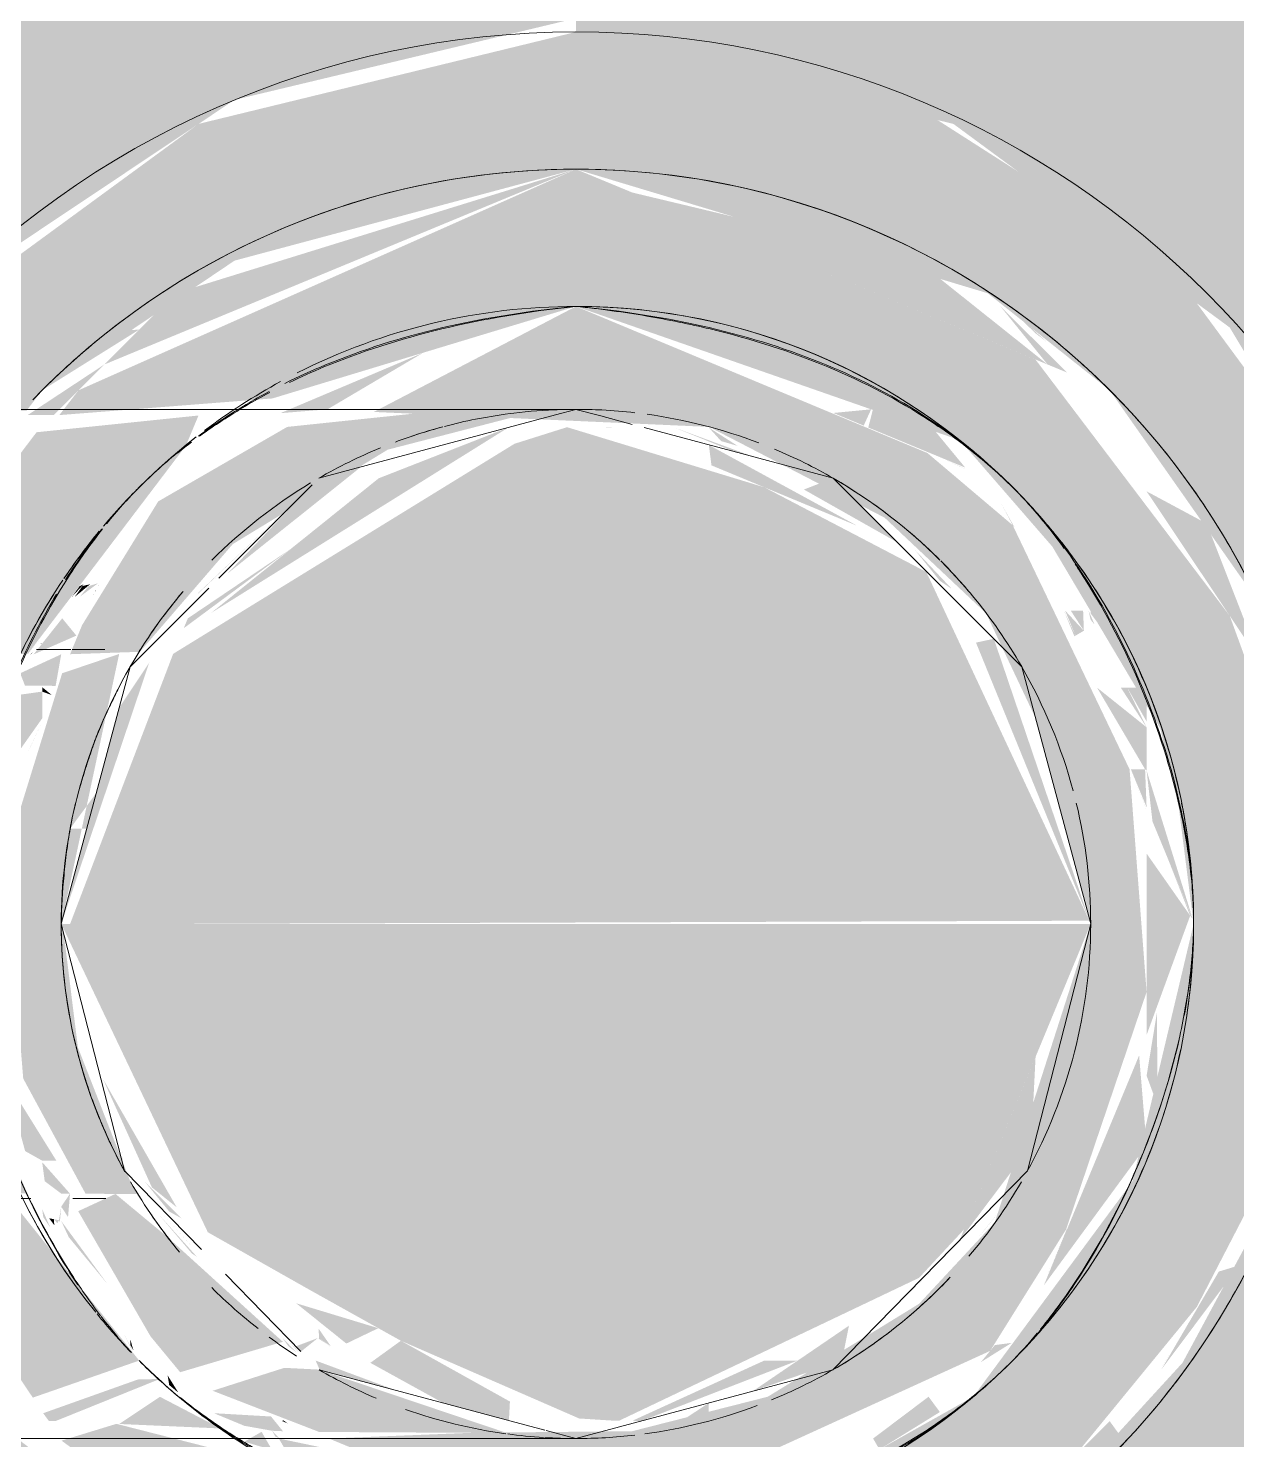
# Model space of a CAD drawing. Header units: millimetres. Extents: x 0 to 102275, y -2706 to 7916.
# Drawn here: x 87888.7 to 87906.31, y 592.48 to 613.05 of the extents above; entities that cross this region are included whole.
import ezdxf

# ---------------------------------------------------------------- set-up
doc = ezdxf.new("R2010")
doc.units = ezdxf.units.MM
doc.layers.add('0-1', color=7, linetype='Continuous', lineweight=9)
doc.layers.add('P-SANR-FIXT', color=7, linetype='Continuous', lineweight=9)
doc.layers.add('0-2', color=7, linetype='Continuous', lineweight=9, transparency=0.7)

# ---------------------------------------------------------------- blocks, each defined once
blk = doc.blocks.new('Sanitary_Toilet-Accessories_Gessi_Wall-mounted-paper-roll-holder-65449 - Chrome-30916167-Развертка 1_15-3')
at = {"layer": '0-2'}
h = blk.add_hatch(color=256, dxfattribs=at)
h.paths.add_polyline_path([(-69676, 582.5), (-69676, 587), (-69681.5, 588.34), (-69685.526, 591.307), (-69686.705, 592.847), (-69689.965, 592.708), (-69691.613, 592.5), (-69688.083, 587.626), (-69683.361, 584.415), (-69680.734, 583.442), (-69678.701, 583.037)])
h.paths.add_polyline_path([(-69685.5, 608.732), (-69684.693, 609.526), (-69680.975, 612.01), (-69676, 613.199), (-69676, 617.5), (-69682.762, 615.873), (-69685.5, 614.253), (-69685.5, 609.017)])
for points in [[(-69676, 582.5), (-69669.238, 584.127), (-69666.397, 585.779), (-69662.935, 588.659), (-69659.946, 593.375), (-69658.678, 599.103), (-69659.403, 604.344), (-69660.291, 607.353), (-69663.917, 612.374), (-69668.639, 615.585), (-69671.266, 616.558), (-69676, 617.5), (-69676, 613), (-69670.5, 611.66), (-69666.474, 608.693), (-69663.864, 604.344), (-69663, 600), (-69664.343, 594.497), (-69667.307, 590.474), (-69671.025, 587.99), (-69676, 586.801), (-69676, 583.146)], [(-69676, 587), (-69670.5, 588.34), (-69666.474, 591.307), (-69663.99, 595.025), (-69663, 600), (-69664.343, 605.503), (-69667.307, 609.526), (-69671.266, 612.058), (-69676, 613), (-69681.5, 611.66), (-69685.5, 608.732), (-69685.352, 607.426), (-69684.004, 607.483), (-69683.778, 607.778), (-69680.975, 609.667), (-69676, 611), (-69670, 609.192), (-69668.222, 607.778), (-69666.256, 604.975), (-69665.375, 602.847), (-69665, 600), (-69665.736, 596.25), (-69667.162, 593.603), (-69668.916, 591.689), (-69671.025, 590.333), (-69676, 589), (-69682, 590.808), (-69683.778, 592.222), (-69684.469, 592.752), (-69686.455, 592.697), (-69684.693, 590.474), (-69680.831, 587.961), (-69677.313, 587.261)], [(-69681.95, 600), (-69668.519, 600.047), (-69670.895, 605.13), (-69673.256, 606.364), (-69676.13, 607.24), (-69676.896, 606.998), (-69681.869, 603.937), (-69683.371, 600), (-69682.034, 600)], [(-69675.366, 607.239), (-69676, 607.245), (-69675.467, 607.239)], [(-69681.267, 604.977), (-69680.147, 606.08), (-69681.204, 605.04)], [(-69681.271, 604.974), (-69680.295, 605.95), (-69681.205, 605.04)], [(-69683.348, 604.764), (-69683.172, 604.952), (-69683.231, 604.924)], [(-69683.304, 604.766), (-69683.077, 604.952), (-69683.192, 604.924)], [(-69683.038, 604.784), (-69682.949, 604.952), (-69683.03, 604.802)], [(-69683.903, 603.928), (-69683.279, 604.202), (-69683.486, 604.454), (-69683.896, 603.937)], [(-69668.599, 604.273), (-69668.61, 604.566), (-69668.79, 604.566)], [(-69683.992, 603.927), (-69683.778, 604.187), (-69683.986, 603.937)], [(-69683.947, 603.927), (-69683.778, 604.102), (-69683.941, 603.937)], [(-69683.391, 603.931), (-69683.263, 604.193), (-69683.389, 603.937)], [(-69683.582, 603.469), (-69683.5, 603.93), (-69684.099, 603.653), (-69684.029, 603.475), (-69683.627, 603.47)], [(-69683.5, 600), (-69682.218, 603.808), (-69682.656, 603.15), (-69683.487, 600.047)], [(-69683.638, 603.336), (-69683.778, 603.451), (-69683.778, 603.386)], [(-69667.685, 602.866), (-69667.967, 603.444), (-69668.061, 603.444)], [(-69683.977, 602.517), (-69683.778, 602.95), (-69683.951, 602.579)], [(-69667.685, 598.381), (-69667.05, 600.12), (-69667.685, 601.026), (-69667.685, 598.974)], [(-69667.013, 600.066), (-69667.377, 600.957), (-69667.05, 600.12)], [(-69675.374, 592.758), (-69671, 594.842), (-69670.345, 595.547), (-69668.5, 600), (-69683.5, 600), (-69681.364, 595.506), (-69679.874, 594.663), (-69678.682, 593.998), (-69678.551, 593.925), (-69675.953, 592.792), (-69675.418, 592.758)], [(-69667.526, 597.356), (-69667.534, 598.71), (-69667.685, 597.788), (-69667.599, 597.555)], [(-69681.817, 595.869), (-69682.895, 597.746), (-69682.179, 596.16), (-69681.926, 595.957)], [(-69669.481, 596.338), (-69669.303, 596.86), (-69669.465, 596.399)], [(-69683.372, 596.069), (-69683.778, 596.528), (-69683.741, 596.25), (-69683.5, 596.07)], [(-69683.602, 595.611), (-69683.606, 595.696), (-69683.677, 595.71)], [(-69682.824, 594.748), (-69683.5, 595.67), (-69683.39, 595.434), (-69682.833, 594.759)], [(-69682.448, 593.783), (-69682.495, 593.953), (-69682.491, 593.859)], [(-69680.012, 593.769), (-69680.191, 593.958), (-69680.076, 593.833)], [(-69680.014, 593.769), (-69680.191, 593.948), (-69680.076, 593.831)], [(-69681.794, 593.17), (-69681.95, 593.42), (-69681.927, 593.279)], [(-69680.269, 592.606), (-69680.443, 592.821), (-69681.276, 592.869), (-69680.831, 592.685), (-69680.427, 592.613)], [(-69680.202, 592.721), (-69680.262, 592.765), (-69680.285, 592.756)], [(-69676.433, 592.616), (-69676.819, 592.72), (-69676.452, 592.621)]]:
    blk.add_hatch(color=256, dxfattribs=at).paths.add_polyline_path(points)
h = blk.add_hatch(color=256, dxfattribs=at)
h.paths.add_polyline_path([(-69676, 589), (-69668.752, 592.222), (-69666.954, 594.417), (-69666.005, 596.25), (-69665.403, 598.497), (-69665.455, 601.698), (-69666.474, 604.492), (-69669.304, 608.226), (-69676, 611), (-69683.248, 607.778), (-69683.528, 607.416), (-69680.422, 607.659), (-69676, 609), (-69670.403, 607.048), (-69669.059, 605.5), (-69667.485, 602.847), (-69667.216, 601.698), (-69667, 599.999), (-69667.889, 596.25), (-69670.211, 593.109), (-69671.578, 592.341), (-69676.17, 591.051), (-69682.696, 592.714), (-69683.496, 592.469), (-69682.331, 591.622), (-69676.047, 589.019)])
h.paths.add_polyline_path([(-69669.189, 594.723), (-69668.845, 595.547), (-69668.85, 595.547)])
h = blk.add_hatch(color=256, dxfattribs=at)
h.paths.add_polyline_path([(-69676, 589), (-69682.364, 591.338), (-69680.975, 590.333), (-69679.75, 590.005)])
h.paths.add_polyline_path([(-69682.873, 608.153), (-69676, 611), (-69681.834, 609.192), (-69682.495, 608.531)])
h = blk.add_hatch(color=256, dxfattribs=at)
h.paths.add_polyline_path([(-69676, 589), (-69670.166, 590.808), (-69669.669, 591.622), (-69675.18, 589.34)])
h.paths.add_polyline_path([(-69667.472, 593.502), (-69666.333, 595.025), (-69666.633, 594.933), (-69667.47, 593.505)])
h.paths.add_polyline_path([(-69665.375, 598.601), (-69665.013, 600.047), (-69665.375, 600.312), (-69665.375, 600)])
h.paths.add_polyline_path([(-69666.023, 603.817), (-69666.808, 605.834), (-69667.685, 606.305), (-69666.474, 604.492)])
h.paths.add_polyline_path([(-69669.127, 608.153), (-69671.025, 609.667), (-69675.18, 610.66), (-69669.303, 608.226)])
h = blk.add_hatch(color=256, dxfattribs=at)
h.paths.add_polyline_path([(-69684.207, 592.781), (-69684.633, 592.972), (-69684.315, 592.786)])
h.paths.add_polyline_path([(-69684.386, 593.014), (-69684.435, 593.256), (-69684.435, 593.078)])
h.paths.add_polyline_path([(-69685.829, 595.232), (-69686.485, 596.089), (-69688.216, 596.059), (-69687.968, 595.233), (-69685.848, 595.232)])
h.paths.add_polyline_path([(-69668.841, 608.035), (-69669.814, 609), (-69669.127, 608.153)])
h.paths.add_polyline_path([(-69687.491, 605.752), (-69685.5, 606.033), (-69685.787, 607.373), (-69686.588, 607.104), (-69687.486, 605.76)])
h.paths.add_polyline_path([(-69683.778, 607.778), (-69682.364, 608.662), (-69682.649, 608.645)])
h = blk.add_hatch(color=256, dxfattribs=at)
h.paths.add_polyline_path([(-69669.127, 591.847), (-69668.052, 592.517), (-69668.222, 592.752), (-69668.752, 592.222)])
h.paths.add_polyline_path([(-69684.175, 592.739), (-69684.484, 592.763), (-69684.315, 592.745)])
h.paths.add_polyline_path([(-69684.184, 592.751), (-69684.525, 592.795), (-69684.315, 592.76)])
h.paths.add_polyline_path([(-69685.426, 592.835), (-69684.53, 593.201), (-69685.526, 594.277), (-69687.326, 594), (-69686.578, 592.898), (-69685.526, 592.84)])
h.paths.add_polyline_path([(-69666.099, 595.899), (-69665.411, 597.153), (-69665.412, 598.462), (-69666.005, 596.25)])
h.paths.add_polyline_path([(-69665.384, 601.433), (-69665.412, 602.903), (-69666.005, 603.75), (-69665.412, 601.538)])
h.paths.add_polyline_path([(-69685.5, 605.534), (-69684.401, 607.365), (-69685.5, 607.084), (-69685.5, 605.563)])
h.paths.add_polyline_path([(-69683.609, 607.417), (-69682.873, 608.153), (-69683.986, 607.419), (-69683.778, 607.418)])
h.paths.add_polyline_path([(-69685.5, 607.427), (-69685.787, 608.303), (-69686.369, 607.431), (-69685.526, 607.427)])
h.paths.add_polyline_path([(-69669.141, 608.483), (-69669.712, 609), (-69669.303, 608.608)])
h = blk.add_hatch(color=256, dxfattribs=at)
h.paths.add_polyline_path([(-69676, 591.019), (-69669.965, 593.777), (-69668.858, 595.547), (-69667.685, 599.008), (-69667.933, 602.254), (-69669.636, 605.811), (-69670.878, 606.863), (-69676, 609), (-69678.945, 607.462), (-69674.059, 607.244), (-69671.504, 605.922), (-69670.024, 604.527), (-69669.304, 603.002), (-69668.5, 600), (-69669.896, 595.652), (-69671, 594.464), (-69673.205, 593.109), (-69675.18, 592.607), (-69677.525, 592.583), (-69679.601, 592.5), (-69676.011, 591.024)])
h.paths.add_polyline_path([(-69681.176, 592.646), (-69682.062, 593.108), (-69682.656, 592.712), (-69681.364, 592.655)])
h.paths.add_polyline_path([(-69683.914, 593.096), (-69682.364, 593.636), (-69684.315, 596.075), (-69685.5, 595.831), (-69685.27, 595.124), (-69683.985, 593.201)])
h.paths.add_polyline_path([(-69685.5, 603.917), (-69683.986, 603.937), (-69681.684, 606.97), (-69681.5, 607.41), (-69683.86, 607.166), (-69685, 605.662), (-69685.5, 604.304), (-69685.5, 603.937)])
h = blk.add_hatch(color=256, dxfattribs=at)
h.paths.add_polyline_path([(-69678.221, 591.669), (-69678.996, 592.222), (-69680.33, 592.5), (-69680.191, 592.261), (-69679.75, 592.129)])
h.paths.add_polyline_path([(-69671.578, 592.341), (-69670.697, 592.886), (-69670.862, 593.109), (-69671.67, 592.5)])
h.paths.add_polyline_path([(-69667.685, 602.235), (-69667.685, 602.866), (-69668.407, 603.444), (-69667.707, 602.254)])
h.paths.add_polyline_path([(-69667.685, 603.444), (-69667.967, 603.444), (-69667.685, 602.951)])
h.paths.add_polyline_path([(-69670.328, 606.651), (-69671.033, 607.505), (-69671.675, 607.492), (-69671.74, 607.235), (-69670.403, 606.682)])
h.paths.add_polyline_path([(-69680.298, 607.445), (-69679.621, 607.5), (-69678.227, 608.324), (-69680.299, 607.447)])
h = blk.add_hatch(color=256, dxfattribs=at)
h.paths.add_polyline_path([(-69680.427, 592.332), (-69680.581, 592.598), (-69680.831, 592.454)])
h.paths.add_polyline_path([(-69669.403, 593.995), (-69669.303, 594.134), (-69669.303, 594.149)])
h.paths.add_polyline_path([(-69667.659, 596.687), (-69667.502, 597.292), (-69667.642, 596.771)])
h.paths.add_polyline_path([(-69668.398, 604.389), (-69668.5, 604.664), (-69668.5, 604.525)])
h.paths.add_polyline_path([(-69671.675, 607.492), (-69671.573, 607.668), (-69671.699, 607.5)])
h = blk.add_hatch(color=256, dxfattribs=at)
h.paths.add_polyline_path([(-69677.005, 592.58), (-69679.75, 593.505), (-69680.25, 593.53), (-69681.294, 593.196), (-69679.743, 592.596), (-69677.525, 592.583)])
h.paths.add_polyline_path([(-69683.586, 592.753), (-69682.063, 593.368), (-69682.384, 593.36), (-69683.763, 592.869), (-69683.683, 592.758)])
h.paths.add_polyline_path([(-69681.768, 593.466), (-69680.271, 593.91), (-69681.95, 595.434), (-69682.71, 596.065), (-69683.253, 595.813), (-69682.199, 593.989), (-69681.796, 593.501)])
h.paths.add_polyline_path([(-69670.131, 595.434), (-69669.636, 596.049), (-69670.044, 595.547)])
h.paths.add_polyline_path([(-69685.5, 595.469), (-69685.787, 596.084), (-69685.787, 595.899), (-69685.526, 595.508)])
h.paths.add_polyline_path([(-69683.992, 596.073), (-69684.649, 597.555), (-69684.832, 598.678), (-69684.882, 600.634), (-69684.401, 603.924), (-69685.5, 603.653), (-69685.305, 596.081), (-69684.154, 596.074)])
h.paths.add_polyline_path([(-69683.372, 603.931), (-69682.354, 603.966), (-69681, 605.536), (-69678.743, 606.912), (-69676.952, 607.375), (-69678.336, 607.44), (-69680.207, 607.244), (-69682.087, 606.158), (-69683.196, 604.355), (-69683.369, 603.937)])
h = blk.add_hatch(color=256, dxfattribs=at)
h.paths.add_polyline_path([(-69680.325, 592.508), (-69680.427, 592.613), (-69680.379, 592.527)])
h.paths.add_polyline_path([(-69669.182, 594.732), (-69667.685, 596.771), (-69667.794, 598.083), (-69668.845, 595.547)])
h.paths.add_polyline_path([(-69667.685, 601.7), (-69667.707, 602.254), (-69667.914, 602.254)])
h.paths.add_polyline_path([(-69668.721, 604.202), (-69668.599, 604.273), (-69668.872, 604.566)])
h.paths.add_polyline_path([(-69671.807, 607.263), (-69671.699, 607.5), (-69672.25, 607.447)])
h = blk.add_hatch(color=256, dxfattribs=at)
h.paths.add_polyline_path([(-69674.064, 592.754), (-69674.064, 593.018), (-69674.463, 592.756)])
h.paths.add_polyline_path([(-69678.304, 592.901), (-69680.152, 593.36), (-69678.508, 592.952)])
h.paths.add_polyline_path([(-69680.076, 593.758), (-69680.281, 593.972), (-69680.191, 593.847)])
h.paths.add_polyline_path([(-69682.383, 596.063), (-69682.495, 596.25), (-69683.257, 598.2), (-69683.487, 600.047), (-69682.656, 603.935), (-69683.487, 603.653), (-69684.315, 600.97), (-69684.054, 597.746), (-69683.146, 596.068), (-69682.384, 596.063)])
h.paths.add_polyline_path([(-69685.5, 596.083), (-69685.787, 603.556), (-69686.288, 602.44), (-69686.597, 601.481), (-69686.384, 597.7), (-69685.787, 596.085), (-69685.526, 596.083)])
h.paths.add_polyline_path([(-69683.128, 601.388), (-69682.987, 601.913), (-69683.371, 601.388)])
h.paths.add_polyline_path([(-69685.915, 603.915), (-69685.733, 604.155), (-69685.906, 603.937)])
h.paths.add_polyline_path([(-69670.736, 605.32), (-69671.504, 605.922), (-69670.768, 605.345)])
h.paths.add_polyline_path([(-69673.644, 606.967), (-69674.064, 607.235), (-69673.885, 607.037)])
h = blk.add_hatch(color=256, dxfattribs=at)
h.paths.add_polyline_path([(-69686.39, 602.277), (-69685.727, 603.859), (-69686.226, 602.833), (-69686.384, 602.3)])
h.paths.add_polyline_path([(-69673.398, 606.803), (-69674.568, 607.235), (-69673.686, 606.88)])
h = blk.add_hatch(color=256, dxfattribs=at)
h.paths.add_polyline_path([(-69681.318, 604.531), (-69676.985, 607.235), (-69678.874, 606.495), (-69681.303, 604.543)])
h.paths.add_polyline_path([(-69671.9, 605.802), (-69674.064, 606.981), (-69674.025, 606.683), (-69671.961, 605.827)])
h = blk.add_hatch(color=256, dxfattribs=at)
h.paths.add_polyline_path([(-69676, 591.019), (-69675.88, 591.05), (-69675.989, 591.024)])
h.paths.add_polyline_path([(-69676.023, 591.01), (-69676.192, 591.098), (-69676.029, 591.012)])
h.paths.add_polyline_path([(-69669.215, 594.692), (-69668.85, 595.547), (-69669.213, 594.697)])
h.paths.add_polyline_path([(-69670.307, 606.624), (-69670.697, 606.803), (-69670.403, 606.665)])
h = blk.add_hatch(color=256, dxfattribs=at)
h.paths.add_polyline_path([(-69668.5, 600), (-69669.911, 604.156), (-69670.171, 604.1), (-69668.519, 600.047)])
h.paths.add_polyline_path([(-69681.715, 604.31), (-69680.147, 605.472), (-69681.655, 604.454)])
h.paths.add_polyline_path([(-69681.08, 605.104), (-69679.134, 606.66), (-69679.907, 606.331), (-69681.063, 605.122)])
h.paths.add_polyline_path([(-69671.314, 605.559), (-69672.256, 606.496), (-69672.678, 606.331), (-69671.315, 605.56)])
h = blk.add_hatch(color=256, dxfattribs=at)
h.paths.add_polyline_path([(-69670.1, 593.613), (-69669.651, 593.894), (-69669.896, 593.862), (-69670.081, 593.636)])
h.paths.add_polyline_path([(-69683.557, 595.637), (-69683.533, 595.681), (-69683.606, 595.696)])
h.paths.add_polyline_path([(-69683.401, 595.727), (-69683.372, 596.069), (-69683.5, 595.88)])
h.paths.add_polyline_path([(-69683.437, 604.758), (-69683.281, 604.952), (-69683.326, 604.924)])
h.paths.add_polyline_path([(-69683.226, 604.772), (-69682.962, 604.966), (-69683.1, 604.924)])
h.paths.add_polyline_path([(-69669.606, 605.775), (-69669.807, 606.131), (-69669.636, 605.811)])
h = blk.add_hatch(color=256, dxfattribs=at)
h.paths.add_polyline_path([(-69681.577, 595.279), (-69682.089, 595.844), (-69681.597, 595.299)])
h.paths.add_polyline_path([(-69681.422, 604.871), (-69680.147, 606.098), (-69681.421, 604.872)])
h = blk.add_hatch(color=256, dxfattribs=at)
h.paths.add_polyline_path([(-69678.629, 593.203), (-69679.239, 593.368), (-69678.771, 593.241)])
h.paths.add_polyline_path([(-69680.043, 593.764), (-69680.191, 593.933), (-69680.076, 593.792)])
h.paths.add_polyline_path([(-69681.524, 595.149), (-69682.088, 595.776), (-69681.597, 595.198)])
h.paths.add_polyline_path([(-69681.506, 604.814), (-69680.147, 606.109), (-69681.5, 604.828)])
h.paths.add_polyline_path([(-69670.523, 604.883), (-69671.065, 605.456), (-69670.697, 605), (-69670.524, 604.884)])
h = blk.add_hatch(color=256, dxfattribs=at)
h.paths.add_polyline_path([(-69683.52, 595.658), (-69683.5, 595.88), (-69683.533, 595.681)])
h.paths.add_polyline_path([(-69683.406, 604.76), (-69683.21, 604.952), (-69683.3, 604.924)])
h = blk.add_hatch(color=256, dxfattribs=at)
h.paths.add_polyline_path([(-69676.096, 591.034), (-69676.659, 591.273), (-69676.294, 591.103)])
h.paths.add_polyline_path([(-69667.685, 601.654), (-69667.914, 602.254), (-69667.703, 601.698)])
h.paths.add_polyline_path([(-69668.737, 604.193), (-69668.721, 604.202), (-69668.891, 604.566)])
h = blk.add_hatch(color=256, dxfattribs=at)
h.paths.add_polyline_path([(-69669.494, 593.98), (-69669.303, 594.149), (-69669.421, 594.156)])
h.paths.add_polyline_path([(-69667.685, 596.651), (-69667.526, 597.356), (-69667.685, 597.017), (-69667.685, 596.771)])
h.paths.add_polyline_path([(-69667.018, 600.089), (-69667.685, 602.235), (-69667.599, 601.493), (-69667.287, 600.739)])
h.paths.add_polyline_path([(-69668.443, 604.363), (-69668.531, 604.566), (-69668.5, 604.433)])
h = blk.add_hatch(color=256, dxfattribs=at)
h.paths.add_polyline_path([(-69682.604, 596.543), (-69682.613, 596.689), (-69682.609, 596.556)])
h.paths.add_polyline_path([(-69685.951, 603.915), (-69685.823, 604.155), (-69685.945, 603.937)])
h.paths.add_polyline_path([(-69685.776, 603.916), (-69685.668, 604.155), (-69685.772, 603.937)])
h = blk.add_hatch(color=256, dxfattribs=at)
h.paths.add_polyline_path([(-69684.628, 602.006), (-69684.6, 602.01), (-69684.604, 602.136)])
h.paths.add_polyline_path([(-69684.315, 602.235), (-69683.778, 602.996), (-69683.778, 603.386), (-69684.315, 603.311), (-69684.315, 602.44)])
h = blk.add_hatch(color=256, dxfattribs=at)
h.paths.add_polyline_path([(-69683.57, 596.548), (-69684.315, 597.746), (-69684.026, 596.689), (-69683.778, 596.55)])
h.paths.add_polyline_path([(-69684.315, 602.045), (-69684.165, 602.063), (-69684.315, 602.235)])
h = blk.add_hatch(color=256, dxfattribs=at)
h.paths.add_polyline_path([(-69667.498, 593.476), (-69666.933, 594.421), (-69667.481, 593.505)])
h.paths.add_polyline_path([(-69665.403, 598.497), (-69665.375, 598.601), (-69665.393, 600)])
h = blk.add_hatch(color=256, dxfattribs=at)
h.paths.add_polyline_path([(-69673.423, 593.19), (-69672.124, 593.636), (-69672.022, 594.145), (-69673.018, 593.466)])
h.paths.add_polyline_path([(-69678.633, 593.206), (-69679.793, 593.636), (-69679.734, 593.501), (-69678.776, 593.244)])
h.paths.add_polyline_path([(-69680.004, 593.77), (-69679.761, 593.964), (-69680.076, 593.846)])
h.paths.add_polyline_path([(-69670.41, 595.388), (-69669.367, 596.771), (-69669.303, 598.061), (-69670.345, 595.547)])
h.paths.add_polyline_path([(-69681.752, 595.711), (-69682.283, 596.244), (-69681.926, 595.808)])
h = blk.add_hatch(color=256, dxfattribs=at)
h.paths.add_polyline_path([(-69671.352, 594.425), (-69670.789, 594.966), (-69671.279, 594.5)])
h.paths.add_polyline_path([(-69682.574, 596.543), (-69682.611, 596.689), (-69682.574, 596.544)])
h = blk.add_hatch(color=256, dxfattribs=at)
h.paths.add_polyline_path([(-69673.424, 593.19), (-69672.769, 593.636), (-69673.019, 593.466)])
h.paths.add_polyline_path([(-69679.582, 593.843), (-69679.751, 593.965), (-69679.743, 593.951)])
h.paths.add_polyline_path([(-69669.484, 596.335), (-69669.365, 596.771), (-69669.467, 596.399)])
h = blk.add_hatch(color=256, dxfattribs=at)
h.paths.add_polyline_path([(-69682.457, 593.775), (-69682.579, 594.013), (-69682.491, 593.827)])
h.paths.add_polyline_path([(-69683.661, 595.577), (-69683.778, 595.844), (-69683.762, 595.728)])
h = blk.add_hatch(color=256, dxfattribs=at)
h.paths.add_polyline_path([(-69676.977, 592.762), (-69676.962, 593.039), (-69678.551, 593.925), (-69678.996, 593.603), (-69677.941, 593.021), (-69676.987, 592.765)])
h.paths.add_polyline_path([(-69675.04, 592.757), (-69672.77, 593.636), (-69673.256, 593.636), (-69675.18, 592.758)])
h.paths.add_polyline_path([(-69679.572, 593.845), (-69679.75, 594.102), (-69679.743, 593.959)])
h.paths.add_polyline_path([(-69679.346, 593.884), (-69678.88, 594.108), (-69680.076, 594.471), (-69679.486, 593.997)])
h = blk.add_hatch(color=256, dxfattribs=at)
h.paths.add_polyline_path([(-69676.432, 592.617), (-69676.722, 592.755), (-69676.452, 592.622)])
h.paths.add_polyline_path([(-69680.007, 593.77), (-69680.191, 593.966), (-69680.076, 593.84)])
at = {"layer": '0-1'}
for p, q in [((-69676.3, 607.42), (-69679.747, 606.497)), ((-69675.18, 607.28), (-69675.638, 607.403)), ((-69673.588, 606.854), (-69675.008, 607.234)), ((-69679.843, 606.401), (-69681.204, 605.04)), ((-69683.362, 604), (-69683.859, 604)), ((-69682.867, 604), (-69683.343, 604)), ((-69684.957, 596), (-69683.944, 596)), ((-69683.331, 596), (-69682.85, 596)), ((-69681.107, 594.895), (-69680.007, 593.77)), ((-69679.744, 593.502), (-69676.452, 592.621)), ((-69676.434, 592.616), (-69676, 592.5))]:
    blk.add_line(p, q, dxfattribs=at)
at = {"layer": '0-1', "flags": 128}
for points in [[(-69676, 607.5), (-69676.059, 607.5), (-69676.234, 607.5), (-69676.523, 607.5), (-69676.925, 607.5), (-69677.438, 607.5), (-69678.06, 607.5), (-69678.786, 607.5), (-69679.614, 607.5), (-69680.538, 607.5), (-69681.555, 607.5), (-69682.658, 607.5), (-69683.841, 607.5), (-69685.1, 607.5), (-69685.5, 607.5)], [(-69675.638, 607.403), (-69676, 607.5), (-69676.3, 607.42)], [(-69668.5, 600), (-69669.503, 603.747), (-69672.253, 606.497), (-69673.588, 606.854)], [(-69681.35, 604.894), (-69682.497, 603.747), (-69683.5, 600)], [(-69683.5, 600), (-69682.579, 596.399), (-69681.458, 595.253)], [(-69676, 592.5), (-69672.256, 593.502), (-69669.421, 596.399), (-69668.5, 600)], [(-69698, 592.5), (-69696.405, 592.5), (-69694.818, 592.5), (-69693.248, 592.5), (-69691.703, 592.5), (-69690.191, 592.5), (-69688.72, 592.5), (-69687.298, 592.5), (-69685.932, 592.5), (-69684.63, 592.5), (-69683.398, 592.5), (-69682.244, 592.5), (-69681.172, 592.5), (-69680.189, 592.5), (-69679.299, 592.5), (-69678.508, 592.5), (-69677.82, 592.5), (-69677.238, 592.5), (-69676.765, 592.5), (-69676.404, 592.5), (-69676.156, 592.5), (-69676.024, 592.5), (-69676, 592.5)]]:
    blk.add_lwpolyline(points, dxfattribs=at)
at = {"layer": 'P-SANR-FIXT'}
for radius, start, end in [(22.5, 270, 90), (17.5, 270, 78.75), (13, 90, 137.4561), (13, 270, 90), (11, 90, 136.0139), (11, 90, 120), (11, 60, 90), (11, 270, 90), (11, 120, 130.2324), (11, 49.7676, 60), (9, 90, 116.8147), (9, 90, 116.8147), (9, 49.8956, 90), (9, 270, 90), (11, 130.2324, 136.0139), (11, 45.1294, 49.7676), (9, 118.5689, 126.9606), (9, 118.5689, 126.9606), (11, 30, 45.1294), (7.5, 97.6919, 104.7829), (7.5, 97.6919, 104.7829), (7.5, 97.6919, 104.7829), (7.5, 92.4015, 97.5956), (7.5, 92.4015, 97.5956), (7.5, 92.4015, 97.5956), (7.5, 90, 92.4015), (7.5, 90, 92.4015), (7.5, 90, 92.4015), (7.5, 87.1084, 90), (7.5, 87.1084, 90), (7.5, 87.1084, 89.974), (7.5, 83.4372, 87.1084), (7.5, 83.4372, 87.1084), (7.5, 83.4372, 87.1084), (7.5, 69.1824, 82.061), (7.5, 69.1824, 82.061), (7.5, 69.1824, 82.061), (7.5, 104.9888, 110.537), (7.5, 104.9888, 110.537), (7.5, 104.9888, 109.4822), (9, 127.9471, 139.8899), (9, 127.9471, 130.2299), (7.5, 112.3355, 119.9777), (7.5, 112.3355, 119.9777), (7.5, 112.3355, 119.9777), (7.5, 60.0223, 67.2936), (7.5, 60.0223, 67.2936), (7.5, 60.0223, 67.2936), (7.5, 44.9935, 60), (7.5, 52.3593, 60), (7.5, 44.9935, 60), (9, 45, 47.5829), (9, 135, 137.3104), (7.5, 121.0308, 135.0065), (7.5, 121.0308, 135.0065), (7.5, 121.0308, 135.0065), (9, 39.7762, 44.7655), (9, 140.5163, 145.9923), (9, 140.5163, 142.7462), (7.5, 44.9935, 49.7705), (9, 37.1389, 39.7762), (11, 22.37, 30), (9, 142.7462, 145.9923), (7.5, 39.6499, 44.8711), (7.5, 40.2324, 44.8711), (7.5, 39.6499, 44.8711), (9, 12.0094, 35.3302), (9, 146.164, 155.8297), (7.5, 139.7676, 150), (7.5, 139.7676, 150), (7.5, 139.7676, 145.554), (9, 147.7918, 155.8297), (7.5, 30, 39.6499), (7.5, 30, 39.6499), (7.5, 30, 39.6499), (7.5, 150.0223, 165.0112), (7.5, 150.0223, 165.0112), (7.5, 14.9888, 29.9777), (7.5, 14.9888, 29.9777), (7.5, 14.9888, 29.9777), (7.5, 151.6735, 165.0112), (9, 167.9906, 218.9628), (7.5, 166.4129, 180), (7.5, 166.4129, 180), (7.5, 166.4129, 180), (7.5, 0, 13.5871), (7.5, 0, 13.5871), (7.5, 0, 13.5871), (9, 0.3307, 11.2886), (7.5, 180, 208.8043), (7.5, 180, 208.3263), (7.5, 180, 208.8043), (7.5, 331.1957, 360), (7.5, 331.1957, 360), (7.5, 331.1957, 0), (9, 350.8756, 0), (9, 191.6951, 215.3302), (9, 322.7462, 348.3049), (7.5, 210.0708, 219.6468), (7.5, 210.0708, 219.6468), (7.5, 319.7676, 329.9292), (7.5, 319.7676, 329.9292), (7.5, 319.7676, 329.9292), (7.5, 214.4459, 219.6468), (11, 330, 337.0899), (7.5, 300, 316.6384), (7.5, 300, 316.6384), (7.5, 310.2293, 316.6384), (7.5, 224.9717, 231.8578), (7.5, 224.9717, 231.8578), (7.5, 224.9717, 231.8578), (9, 319.7062, 322.7462), (11, 322.5632, 330), (9, 219.1581, 221.6432), (9, 221.6599, 223.8625), (9, 221.6599, 223.8625), (7.5, 233.4038, 237.1168), (7.5, 233.4038, 237.1168), (7.5, 233.4038, 237.1168), (7.5, 300, 307.6406), (9, 315, 319.1867), (9, 225, 228.2874), (9, 225.2345, 227.5829), (7.5, 240.0593, 247.1787), (7.5, 240.0593, 247.1787), (7.5, 240.0593, 247.1787), (7.5, 292.3368, 299.9407), (7.5, 292.3368, 299.9407), (7.5, 292.3388, 299.9407), (9, 310.2299, 313.0033), (9, 228.2874, 231.5391), (9, 270, 310.2299), (11, 310.2324, 322.37), (9, 231.5391, 241.0775), (9, 231.5391, 241.0775), (7.5, 250.6612, 262.1625), (7.5, 250.6612, 262.1625), (7.5, 250.6612, 262.1625), (7.5, 277.6776, 290.6055), (7.5, 277.6776, 290.6055), (7.5, 277.6776, 290.6055), (13, 214.1538, 270), (7.5, 262.3813, 266.3832), (7.5, 262.3813, 266.3832), (7.5, 262.3813, 266.3832), (7.5, 266.5345, 270), (7.5, 266.5345, 270), (7.5, 266.5345, 270), (7.5, 270, 276.5628), (7.5, 270, 276.5628), (7.5, 270.0281, 276.5628)]:
    blk.add_arc((-69676, 600), radius, start, end, dxfattribs=at)
for points, knots in [([(-69676, 609), (-69676.686, 608.936), (-69677.979, 608.729), (-69679.336, 608.298), (-69680.049, 607.974), (-69680.241, 607.878)], [0, 0, 0, 0, 0.0625, 0.125, 0.1489703, 0.1489703, 0.1489703, 0.1489703]), ([(-69680.174, 607.891), (-69680.011, 607.971), (-69679.323, 608.28), (-69677.994, 608.709), (-69676.691, 608.928), (-69676, 609)], [0.8549401, 0.8549401, 0.8549401, 0.8549401, 0.875, 0.9375, 1, 1, 1, 1]), ([(-69676, 609), (-69675.314, 608.936), (-69674.021, 608.729), (-69672.313, 608.187), (-69671.084, 607.54), (-69670.435, 607.066), (-69670.228, 606.897)], [0, 0, 0, 0, 0.0625, 0.125, 0.1875, 0.21875, 0.21875, 0.21875, 0.21875]), ([(-69669.603, 606.331), (-69669.697, 606.425), (-69669.889, 606.605), (-69670.294, 606.951), (-69671.054, 607.504), (-69672.288, 608.155), (-69673.712, 608.614), (-69674.651, 608.806), (-69674.968, 608.86)], [0.75, 0.75, 0.75, 0.75, 0.765625, 0.78125, 0.8125, 0.875, 0.9375, 0.9679398, 0.9679398, 0.9679398, 0.9679398]), ([(-69680.472, 607.758), (-69680.697, 607.638), (-69681.048, 607.43), (-69681.378, 607.2), (-69681.5, 607.109)], [0.15871606, 0.15871606, 0.15871606, 0.15871606, 0.1875, 0.20533649, 0.20533649, 0.20533649, 0.20533649]), ([(-69681.485, 607.108), (-69681.377, 607.186), (-69681.05, 607.412), (-69680.702, 607.618), (-69680.462, 607.745)], [0.7969309, 0.7969309, 0.7969309, 0.7969309, 0.8125, 0.84295554, 0.84295554, 0.84295554, 0.84295554]), ([(-69681.613, 607.024), (-69681.667, 606.982), (-69681.825, 606.857), (-69682.078, 606.64), (-69682.436, 606.301), (-69682.687, 606.021), (-69682.84, 605.831)], [0.21081731, 0.21081731, 0.21081731, 0.21081731, 0.21875, 0.234375, 0.25, 0.27716607, 0.27716607, 0.27716607, 0.27716607]), ([(-69667, 600.047), (-69666.999, 600.317), (-69667.033, 600.855), (-69667.228, 601.995), (-69667.69, 603.441), (-69668.528, 605.066), (-69669.226, 605.954), (-69669.603, 606.331)], [0.5, 0.5, 0.5, 0.5, 0.53125, 0.5625, 0.625, 0.6875, 0.75, 0.75, 0.75, 0.75]), ([(-69668.726, 605.243), (-69668.68, 605.175), (-69668.313, 604.614), (-69667.706, 603.436), (-69667.328, 602.261), (-69667.199, 601.681)], [0.3037214, 0.3037214, 0.3037214, 0.3037214, 0.3125, 0.375, 0.4375, 0.4375, 0.4375, 0.4375]), ([(-69683.043, 602.579), (-69683.028, 602.622), (-69682.997, 602.709), (-69682.931, 602.873), (-69682.846, 603.066), (-69682.761, 603.24), (-69682.699, 603.367), (-69682.67, 603.427), (-69682.656, 603.456)], [0.2222222, 0.2222222, 0.2222222, 0.2222222, 0.2361111, 0.25, 0.2777778, 0.3055556, 0.3194444, 0.3333333, 0.3333333, 0.3333333, 0.3333333]), ([(-69682.656, 603.457), (-69682.67, 603.428), (-69682.698, 603.368), (-69682.761, 603.24), (-69682.845, 603.066), (-69682.931, 602.874), (-69682.997, 602.71), (-69683.027, 602.624), (-69683.042, 602.58)], [0.6666667, 0.6666667, 0.6666667, 0.6666667, 0.6805556, 0.6944444, 0.7222222, 0.75, 0.7638889, 0.7777778, 0.7777778, 0.7777778, 0.7777778]), ([(-69683.37, 601.388), (-69683.39, 601.279), (-69683.423, 601.055), (-69683.475, 600.595), (-69683.495, 600.239), (-69683.5, 600)], [0.8888889, 0.8888889, 0.8888889, 0.8888889, 0.9166667, 0.9444444, 1, 1, 1, 1]), ([(-69683.5, 600), (-69683.495, 600.239), (-69683.475, 600.595), (-69683.423, 601.055), (-69683.39, 601.278), (-69683.371, 601.388)], [0, 0, 0, 0, 0.0555556, 0.0833333, 0.1111111, 0.1111111, 0.1111111, 0.1111111]), ([(-69685, 600), (-69684.999, 599.728), (-69684.962, 599.185), (-69684.753, 598.027), (-69684.27, 596.548), (-69683.566, 595.189), (-69683.082, 594.493), (-69682.926, 594.289)], [0.5, 0.5, 0.5, 0.5, 0.53125, 0.5625, 0.625, 0.6875, 0.7157016, 0.7157016, 0.7157016, 0.7157016]), ([(-69669.636, 593.636), (-69669.447, 593.826), (-69669.083, 594.241), (-69668.412, 595.205), (-69667.708, 596.595), (-69667.238, 598.078), (-69667.037, 599.235), (-69667.001, 599.777), (-69667, 600.047)], [0.25, 0.25, 0.25, 0.25, 0.28125, 0.3125, 0.375, 0.4375, 0.46875, 0.5, 0.5, 0.5, 0.5]), ([(-69667, 600), (-69667.001, 599.728), (-69667.031, 599.294), (-69667.104, 598.836), (-69667.136, 598.663)], [0.5, 0.5, 0.5, 0.5, 0.53125, 0.54998717, 0.54998717, 0.54998717, 0.54998717]), ([(-69683.258, 594.74), (-69683.31, 594.818), (-69683.684, 595.395), (-69684.292, 596.595), (-69684.668, 597.781), (-69684.798, 598.365)], [0.3026504, 0.3026504, 0.3026504, 0.3026504, 0.3125, 0.375, 0.4375, 0.4375, 0.4375, 0.4375]), ([(-69667.21, 598.314), (-69667.343, 597.731), (-69667.73, 596.548), (-69668.396, 595.262), (-69668.831, 594.621), (-69668.939, 594.471)], [0.5625, 0.5625, 0.5625, 0.5625, 0.625, 0.6875, 0.7074539, 0.7074539, 0.7074539, 0.7074539]), ([(-69682.656, 596.544), (-69682.678, 596.586), (-69682.738, 596.705), (-69682.871, 596.983), (-69682.979, 597.248), (-69683.043, 597.424)], [0.6666667, 0.6666667, 0.6666667, 0.6666667, 0.6875, 0.7222222, 0.7776223, 0.7776223, 0.7776223, 0.7776223]), ([(-69676.047, 591), (-69675.355, 591.062), (-69674.051, 591.266), (-69672.33, 591.807), (-69671.093, 592.455), (-69670.33, 593.011), (-69669.923, 593.359), (-69669.731, 593.541), (-69669.636, 593.636)], [0, 0, 0, 0, 0.0625, 0.125, 0.1875, 0.21875, 0.234375, 0.25, 0.25, 0.25, 0.25]), ([(-69680.523, 592.27), (-69680.727, 592.381), (-69681.161, 592.639), (-69681.561, 592.931), (-69681.769, 593.1)], [0.16137508, 0.16137508, 0.16137508, 0.16137508, 0.1875, 0.21875, 0.21875, 0.21875, 0.21875]), ([(-69681.743, 593.07), (-69681.538, 592.902), (-69681.139, 592.609), (-69680.708, 592.351), (-69680.502, 592.238)], [0.78125, 0.78125, 0.78125, 0.78125, 0.8125, 0.83925789, 0.83925789, 0.83925789, 0.83925789]), ([(-69670.257, 593.07), (-69670.462, 592.902), (-69671.107, 592.429), (-69672.322, 591.788), (-69674.006, 591.256), (-69675.279, 591.059), (-69675.953, 591)], [0.78125, 0.78125, 0.78125, 0.78125, 0.8125, 0.875, 0.9375, 1, 1, 1, 1])]:
    blk.add_open_spline(points, degree=3, knots=knots, dxfattribs=at)
for points in [[(-69674.968, 608.86), (-69675.301, 608.916), (-69675.645, 608.963), (-69676, 609)], [(-69681.805, 606.862), (-69681.738, 606.917), (-69681.669, 606.97), (-69681.6, 607.022)], [(-69669.925, 606.638), (-69669.826, 606.549), (-69669.73, 606.459), (-69669.636, 606.364)], [(-69682.829, 605.855), (-69682.69, 606.023), (-69682.545, 606.182), (-69682.397, 606.331)], [(-69669.636, 606.364), (-69669.461, 606.188), (-69669.292, 605.997), (-69669.128, 605.792)], [(-69682.899, 605.758), (-69683.077, 605.532), (-69683.248, 605.291), (-69683.409, 605.036)], [(-69683.151, 605.438), (-69683.073, 605.547), (-69682.993, 605.652), (-69682.911, 605.755)], [(-69669.128, 605.792), (-69669.046, 605.689), (-69668.965, 605.583), (-69668.886, 605.473)], [(-69683.437, 605.017), (-69683.345, 605.162), (-69683.25, 605.302), (-69683.151, 605.438)], [(-69683.409, 605.036), (-69683.68, 604.61), (-69683.925, 604.148), (-69684.138, 603.669)], [(-69684.151, 603.683), (-69683.977, 604.073), (-69683.781, 604.451), (-69683.567, 604.808)], [(-69682.35, 604), (-69682.35, 604), (-69682.355, 603.989), (-69682.372, 603.958), (-69682.384, 603.937)], [(-69682.384, 603.937), (-69682.372, 603.958), (-69682.356, 603.989), (-69682.35, 604), (-69682.35, 604)], [(-69683.134, 602.306), (-69683.118, 602.353), (-69683.088, 602.445), (-69683.058, 602.535), (-69683.043, 602.579)], [(-69683.042, 602.58), (-69683.057, 602.536), (-69683.087, 602.447), (-69683.118, 602.354), (-69683.133, 602.307)], [(-69683.133, 602.307), (-69683.163, 602.213), (-69683.224, 602.02), (-69683.279, 601.815), (-69683.304, 601.71)], [(-69683.304, 601.709), (-69683.279, 601.814), (-69683.224, 602.018), (-69683.164, 602.212), (-69683.134, 602.306)], [(-69683.371, 601.388), (-69683.351, 601.497), (-69683.329, 601.604), (-69683.304, 601.709)], [(-69683.304, 601.71), (-69683.329, 601.605), (-69683.351, 601.498), (-69683.37, 601.388)], [(-69667.199, 601.681), (-69667.134, 601.391), (-69667.034, 600.814), (-69666.999, 600.272), (-69667, 600)], [(-69683.37, 598.61), (-69683.452, 599.043), (-69683.5, 599.508), (-69683.5, 600)], [(-69683.5, 600), (-69683.5, 599.508), (-69683.453, 599.046), (-69683.37, 598.612)], [(-69683.326, 598.393), (-69683.248, 598.041), (-69683.149, 597.711), (-69683.042, 597.42)], [(-69683.044, 597.425), (-69683.14, 597.689), (-69683.23, 597.981), (-69683.303, 598.293)], [(-69683.042, 597.42), (-69682.978, 597.245), (-69682.845, 596.922), (-69682.715, 596.657), (-69682.656, 596.543)], [(-69682.384, 596.063), (-69682.368, 596.038), (-69682.348, 596.005), (-69682.345, 596.001), (-69682.362, 596.028), (-69682.375, 596.049)], [(-69668.939, 594.471), (-69669.034, 594.34), (-69669.131, 594.213), (-69669.231, 594.092)], [(-69682.917, 594.278), (-69682.839, 594.177), (-69682.76, 594.079), (-69682.679, 593.984)], [(-69682.477, 593.753), (-69682.55, 593.83), (-69682.621, 593.909), (-69682.691, 593.99)], [(-69669.278, 594.035), (-69669.405, 593.882), (-69669.536, 593.738), (-69669.669, 593.603)], [(-69682.074, 593.361), (-69682.173, 593.45), (-69682.269, 593.541), (-69682.364, 593.636)], [(-69682.331, 593.603), (-69682.237, 593.508), (-69682.142, 593.418), (-69682.044, 593.329)], [(-69682.044, 593.329), (-69681.946, 593.241), (-69681.846, 593.154), (-69681.743, 593.07)], [(-69669.956, 593.329), (-69670.054, 593.241), (-69670.154, 593.154), (-69670.257, 593.07)]]:
    blk.add_open_spline(points, degree=3, dxfattribs=at)

msp = doc.modelspace()

# ---------------------------------------------------------------- block references
at = {"layer": 'P-SANR-FIXT'}
msp.add_blockref('Sanitary_Toilet-Accessories_Gessi_Wall-mounted-paper-roll-holder-65449 - Chrome-30916167-Развертка 1_15-3', (157572.686, 0), dxfattribs=at)

doc.saveas('drawing.dxf')
